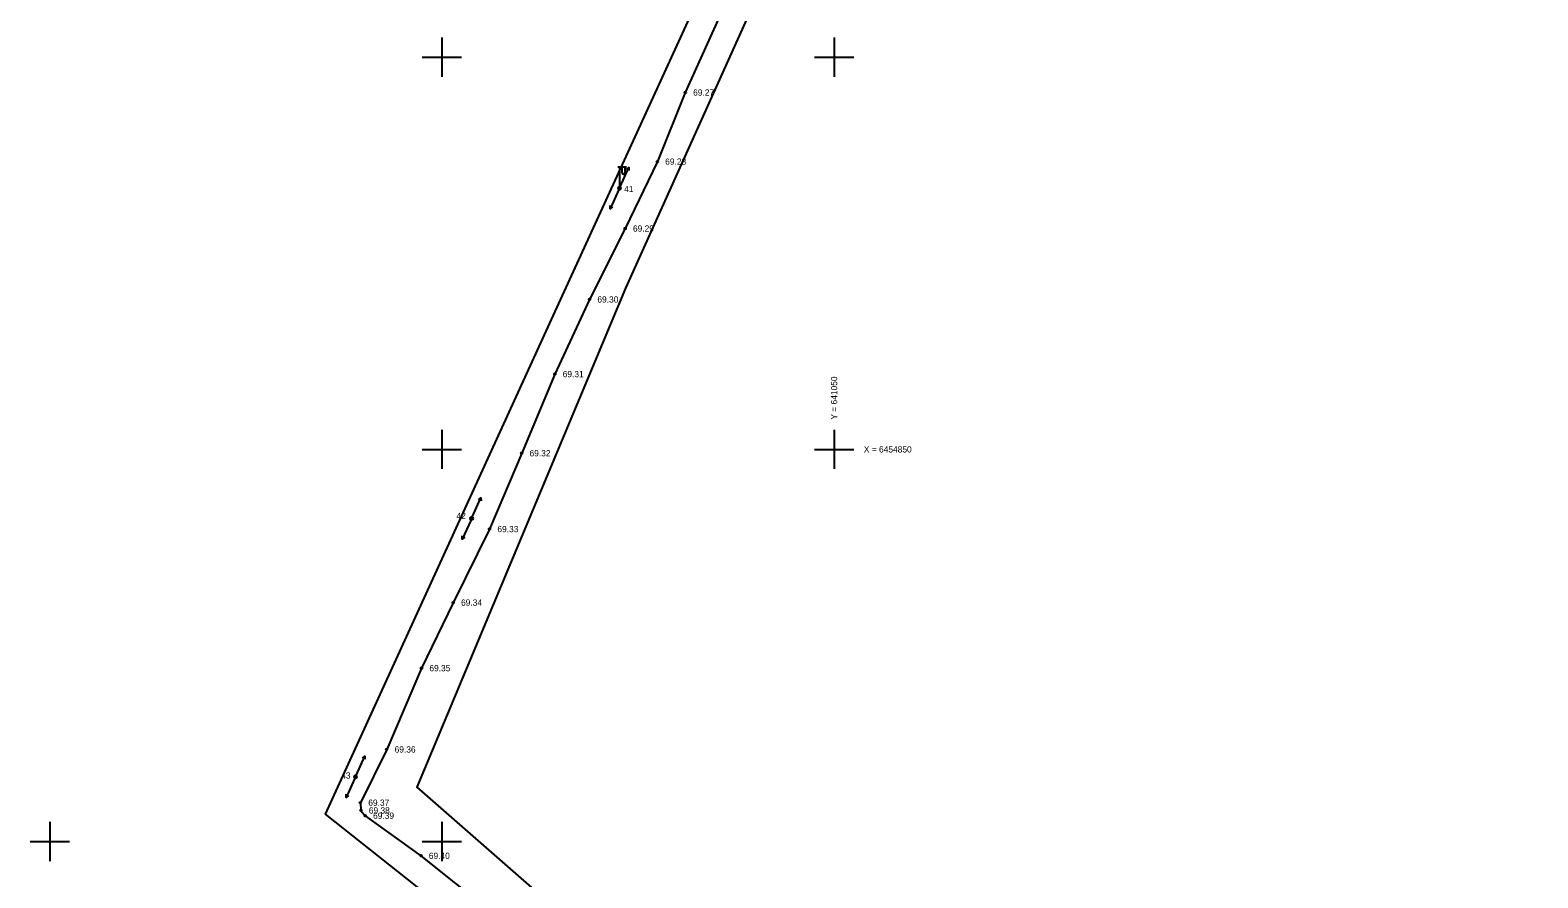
# Model space of a CAD drawing. Extents: x 640948 to 641152, y 6454690 to 6455120.
# Drawn here: x 640947.5 to 641139.7, y 6454795.4 to 6454903.5 of the extents above; entities that cross this region are included whole.
import ezdxf

# ---------------------------------------------------------------- set-up
doc = ezdxf.new("R2010")
doc.units = 0
for name, color, linetype in [('ELRAJATIS', 7, 'Continuous'), ('KPOHULIIN', 7, 'Continuous'), ('KTRASS', 7, 'Continuous'), ('Level 57', 7, 'Continuous'), ('MOOTKORG', 7, 'Continuous'), ('MOOTMPUNKT', 7, 'Continuous'), ('MOOTPIIR', 7, 'Continuous'), ('TORU_NR', 7, 'Continuous')]:
    doc.layers.add(name, color=color, linetype=linetype)

msp = doc.modelspace()

# ---------------------------------------------------------------- linework, layer by layer
at = {"layer": 'ELRAJATIS'}
msp.add_lwpolyline([(641035.22, 6454904.82), (641031.03, 6454895.5), (641027.47, 6454886.69), (641023.36, 6454878.16), (641018.82, 6454869.12), (641014.4, 6454859.6), (641010.17, 6454849.51), (641006.07, 6454839.84), (641001.44, 6454830.45), (640997.4, 6454822.1), (640992.97, 6454811.74), (640989.61, 6454804.95), (640989.68, 6454803.96), (640990.22, 6454803.29), (640997.33, 6454798.18), (641005.93, 6454791.3)], dxfattribs=at)
at = {"layer": 'KPOHULIIN'}
for points in [[(641022.72, 6454883.49), (641023.83, 6454885.95)], [(641023.52, 6454885.7), (641023.83, 6454885.95), (641023.84, 6454885.54)], [(641022.56, 6454883.13), (641021.45, 6454880.67)], [(641021.76, 6454880.92), (641021.45, 6454880.67), (641021.44, 6454881.08)], [(641003.87, 6454841.37), (641004.98, 6454843.83)], [(641004.67, 6454843.58), (641004.98, 6454843.83), (641004.99, 6454843.42)], [(641003.71, 6454841.01), (641002.6, 6454838.55)], [(641002.91, 6454838.8), (641002.6, 6454838.55), (641002.59, 6454838.96)], [(640989.06, 6454808.43), (640990.17, 6454810.89)], [(640989.86, 6454810.64), (640990.17, 6454810.89), (640990.18, 6454810.48)], [(640988.9, 6454808.07), (640987.79, 6454805.61)], [(640988.1, 6454805.86), (640987.79, 6454805.61), (640987.78, 6454806.02)]]:
    msp.add_lwpolyline(points, dxfattribs=at)
for centre in [(641022.64, 6454883.31), (641022.64, 6454883.31), (641003.79, 6454841.19), (641003.79, 6454841.19), (640988.98, 6454808.25), (640988.98, 6454808.25)]:
    msp.add_circle(centre, 0.2, dxfattribs=at)
at = {"layer": 'KTRASS'}
for p, q in [((641022.44, 6454886.01), (641023.54, 6454886.01)), ((641022.64, 6454886.01), (641022.64, 6454883.51)), ((641022.94, 6454886.01), (641022.94, 6454885.31)), ((641023.34, 6454886.01), (641023.34, 6454885.31))]:
    msp.add_line(p, q, dxfattribs=at)
msp.add_circle((641022.64, 6454883.31), 0.2, dxfattribs=at)
msp.add_arc((641023.14, 6454885.31), 0.2, 179.93931, 0.0607, dxfattribs=at)
at = {"layer": 'MOOTKORG'}
for p, q in [((641031.03, 6454895.5), (641031.03, 6454895.5)), ((641027.47, 6454886.69), (641027.47, 6454886.69)), ((641022.64, 6454883.31), (641022.64, 6454883.31)), ((641023.36, 6454878.16), (641023.36, 6454878.16)), ((641018.82, 6454869.12), (641018.82, 6454869.12)), ((641014.4, 6454859.6), (641014.4, 6454859.6)), ((641010.17, 6454849.51), (641010.17, 6454849.51)), ((641003.79, 6454841.19), (641003.79, 6454841.19)), ((641006.07, 6454839.84), (641006.07, 6454839.84)), ((641001.44, 6454830.45), (641001.44, 6454830.45)), ((640997.4, 6454822.1), (640997.4, 6454822.1)), ((640992.97, 6454811.74), (640992.97, 6454811.74)), ((640988.98, 6454808.25), (640988.98, 6454808.25)), ((640989.61, 6454804.95), (640989.61, 6454804.95)), ((640989.68, 6454803.96), (640989.68, 6454803.96)), ((640990.22, 6454803.29), (640990.22, 6454803.29)), ((640997.33, 6454798.18), (640997.33, 6454798.18))]:
    msp.add_line(p, q, dxfattribs=at)
for centre in [(641031.03, 6454895.5), (641027.47, 6454886.69), (641022.64, 6454883.31), (641023.36, 6454878.16), (641018.82, 6454869.12), (641014.4, 6454859.6), (641010.17, 6454849.51), (641003.79, 6454841.19), (641006.07, 6454839.84), (641001.44, 6454830.45), (640997.4, 6454822.1), (640992.97, 6454811.74), (640988.98, 6454808.25), (640989.61, 6454804.95), (640989.68, 6454803.96), (640990.22, 6454803.29), (640997.33, 6454798.18)]:
    msp.add_circle(centre, 0.1, dxfattribs=at)
at = {"layer": 'MOOTPIIR'}
for p, q in [((641000, 6454902.5), (641000, 6454897.5)), ((641050, 6454902.5), (641050, 6454897.5)), ((640997.5, 6454900), (641002.5, 6454900)), ((641047.5, 6454900), (641052.5, 6454900)), ((641000, 6454852.5), (641000, 6454847.5)), ((641050, 6454852.5), (641050, 6454847.5)), ((640997.5, 6454850), (641002.5, 6454850)), ((641047.5, 6454850), (641052.5, 6454850)), ((640950, 6454802.5), (640950, 6454797.5)), ((641000, 6454802.5), (641000, 6454797.5)), ((640947.5, 6454800), (640952.5, 6454800)), ((640997.5, 6454800), (641002.5, 6454800))]:
    msp.add_line(p, q, dxfattribs=at)
msp.add_lwpolyline([(641042.334, 6454912.584), (641023.421, 6454870.545), (640996.797, 6454806.911), (641042.381, 6454767.08), (641097.198, 6454723.176), (641131.145, 6454731.604), (641136.095, 6454728.333), (641139.497, 6454728.686), (641139.733, 6454723.733), (641137.032, 6454721.775), (641129.489, 6454723.141), (641093.854, 6454715.233), (641081.712, 6454726.951), (640985.137, 6454803.506), (641013.749, 6454866.077), (641035.761, 6454914.217)], dxfattribs=at)

# ---------------------------------------------------------------- texts
at = {"layer": 'Level 57'}
msp.add_text(' Y = 641050', height=0.79998, rotation=90, dxfattribs=at).set_placement((641050.4, 6454853.5))
msp.add_text(' X = 6454850', height=0.79998, dxfattribs=at).set_placement((641053.5, 6454849.6))
at = {"layer": 'MOOTMPUNKT'}
for s, p in [('41', (641023.24, 6454882.8)), ('42', (641001.86, 6454841.13)), ('43', (640987.16, 6454808.02))]:
    msp.add_text(s, height=0.8, dxfattribs=at).set_placement(p)
at = {"layer": 'TORU_NR'}
for s, p in [('69.27', (641032.03, 6454895.1)), ('69.28', (641028.47, 6454886.29)), ('69.29', (641024.36, 6454877.76)), ('69.30', (641019.82, 6454868.72)), ('69.31', (641015.4, 6454859.2)), ('69.32', (641011.17, 6454849.11)), ('69.33', (641007.07, 6454839.44)), ('69.34', (641002.44, 6454830.06)), ('69.35', (640998.4, 6454821.7)), ('69.36', (640993.97, 6454811.34)), ('69.37', (640990.61, 6454804.55)), ('69.38', (640990.68, 6454803.56)), ('69.39', (640991.22, 6454802.89)), ('69.40', (640998.33, 6454797.78))]:
    msp.add_text(s, height=0.8, dxfattribs=at).set_placement(p)

doc.saveas('drawing.dxf')
